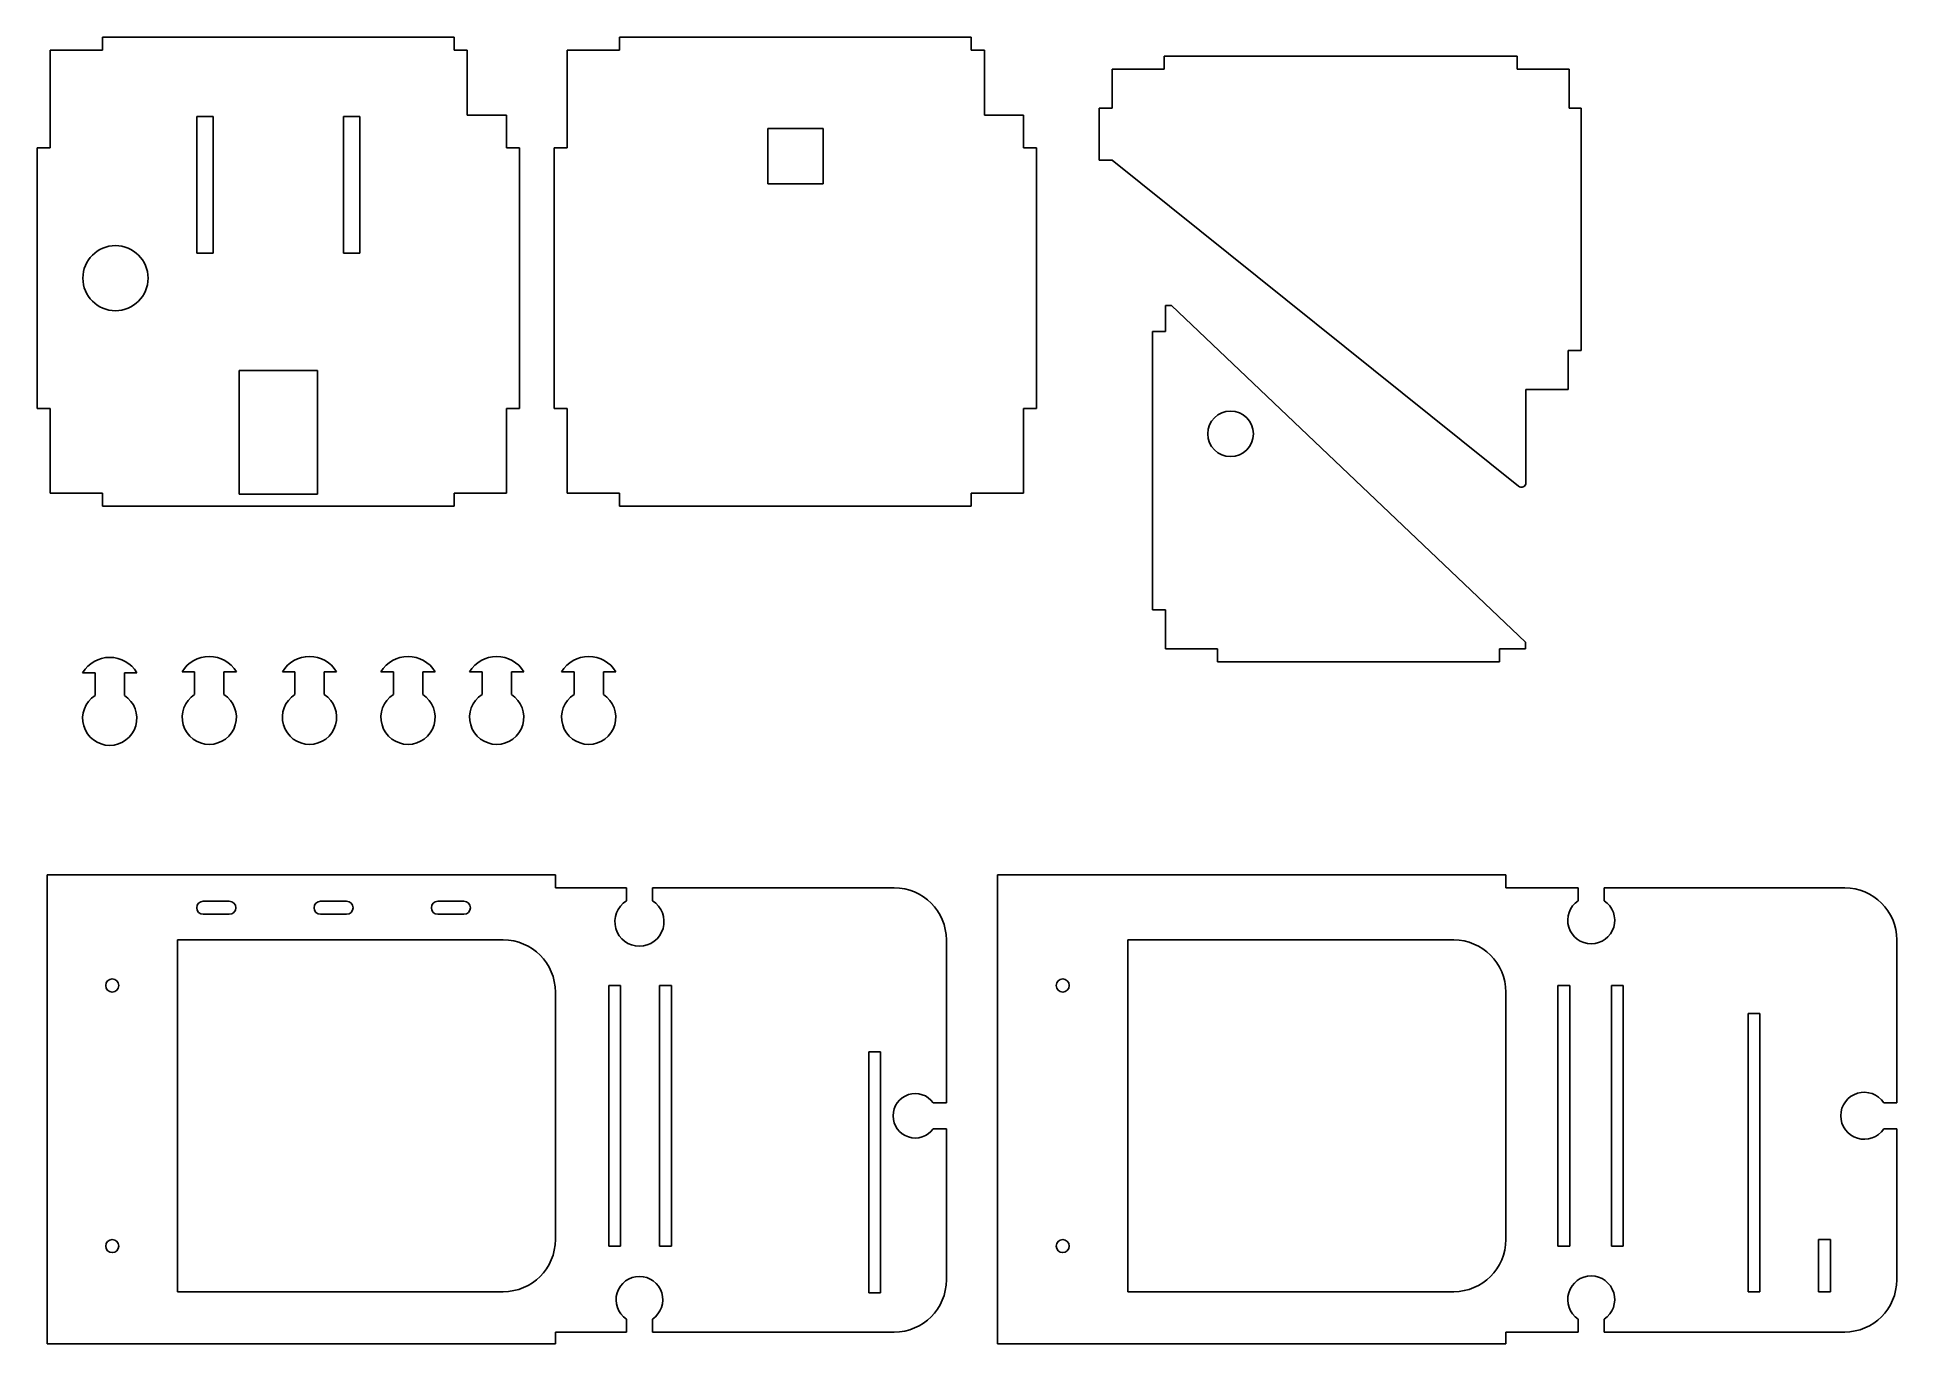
# Model space of a CAD drawing. Header units: millimetres. Extents: x 6 to 291, y 4 to 204.
import ezdxf

# ---------------------------------------------------------------- set-up
doc = ezdxf.new("R2010")
doc.units = ezdxf.units.MM
for name, color, linetype in [('View', 7, 'CONTINUOUS'), ('View001', 7, 'CONTINUOUS'), ('View002', 7, 'CONTINUOUS'), ('View004', 7, 'CONTINUOUS'), ('View005', 7, 'CONTINUOUS'), ('View008', 7, 'CONTINUOUS'), ('View009', 7, 'CONTINUOUS'), ('View010', 7, 'CONTINUOUS'), ('View011', 7, 'CONTINUOUS'), ('View012', 7, 'CONTINUOUS'), ('View013', 7, 'CONTINUOUS'), ('View014', 7, 'CONTINUOUS')]:
    doc.layers.add(name, color=color, linetype=linetype)

msp = doc.modelspace()

# ---------------------------------------------------------------- linework, layer by layer
at = {"layer": 'View'}
for p, q in [((15.71, 204.48), (69.71, 204.48)), ((15.71, 202.48), (15.71, 204.48)), ((69.71, 204.48), (69.71, 202.48)), ((15.71, 202.48), (7.71, 202.48)), ((7.71, 202.48), (7.71, 187.48)), ((69.71, 202.48), (71.71, 202.48)), ((71.71, 192.48), (71.71, 202.48)), ((32.71, 192.3), (30.21, 192.3)), ((30.21, 192.3), (30.21, 171.3)), ((32.71, 171.3), (32.71, 192.3)), ((52.71, 192.3), (52.71, 171.3)), ((55.21, 192.3), (52.71, 192.3)), ((55.21, 171.3), (55.21, 192.3)), ((77.71, 192.48), (71.71, 192.48)), ((77.71, 192.48), (77.71, 187.48)), ((7.71, 187.48), (5.71, 187.48)), ((5.71, 147.48), (5.71, 187.48)), ((77.71, 187.48), (79.71, 187.48)), ((79.71, 187.48), (79.71, 147.48)), ((30.21, 171.3), (32.71, 171.3)), ((52.71, 171.3), (55.21, 171.3)), ((36.71, 153.3), (36.71, 134.3)), ((48.71, 153.3), (36.71, 153.3)), ((48.71, 134.3), (48.71, 153.3)), ((7.71, 147.48), (5.71, 147.48)), ((7.71, 134.48), (7.71, 147.48)), ((79.71, 147.48), (77.71, 147.48)), ((77.71, 147.48), (77.71, 134.48)), ((7.71, 134.48), (15.71, 134.48)), ((15.71, 134.48), (15.71, 132.48)), ((36.71, 134.3), (48.71, 134.3)), ((69.71, 134.48), (77.71, 134.48)), ((69.71, 132.48), (69.71, 134.48)), ((15.71, 132.48), (69.71, 132.48))]:
    msp.add_line(p, q, dxfattribs=at)
msp.add_circle((17.71, 167.48), 5, dxfattribs=at)
at = {"layer": 'View001'}
for p, q in [((95.05, 204.48), (149.05, 204.48)), ((95.05, 202.48), (95.05, 204.48)), ((149.05, 204.48), (149.05, 202.48)), ((95.05, 202.48), (87.05, 202.48)), ((87.05, 202.48), (87.05, 187.48)), ((149.05, 202.48), (151.05, 202.48)), ((151.05, 192.48), (151.05, 202.48)), ((157.05, 192.48), (151.05, 192.48)), ((157.05, 192.48), (157.05, 187.48)), ((126.3, 190.48), (117.8, 190.48)), ((117.8, 190.48), (117.8, 181.98)), ((126.3, 181.98), (126.3, 190.48)), ((85.05, 187.48), (87.05, 187.48)), ((85.05, 147.48), (85.05, 187.48)), ((157.05, 187.48), (159.05, 187.48)), ((159.05, 187.48), (159.05, 147.48)), ((117.8, 181.98), (126.3, 181.98)), ((87.05, 147.48), (85.05, 147.48)), ((87.05, 134.48), (87.05, 147.48)), ((159.05, 147.48), (157.05, 147.48)), ((157.05, 147.48), (157.05, 134.48)), ((87.05, 134.48), (95.05, 134.48)), ((95.05, 134.48), (95.05, 132.48)), ((149.05, 134.48), (157.05, 134.48)), ((149.05, 132.48), (149.05, 134.48)), ((95.05, 132.48), (149.05, 132.48))]:
    msp.add_line(p, q, dxfattribs=at)
at = {"layer": 'View002'}
for p, q in [((178.83, 163.31), (179.79, 163.31)), ((178.83, 159.31), (178.83, 163.31)), ((179.79, 163.31), (234.1, 111.59)), ((176.83, 116.59), (176.83, 159.31)), ((176.83, 159.31), (178.83, 159.31)), ((178.83, 116.59), (176.83, 116.59)), ((178.83, 110.59), (178.83, 116.59)), ((234.1, 111.59), (234.1, 110.59)), ((178.83, 110.59), (186.83, 110.59)), ((186.83, 110.59), (186.83, 108.59)), ((186.83, 108.59), (230.1, 108.59)), ((230.1, 110.59), (230.1, 108.59)), ((234.1, 110.59), (230.1, 110.59))]:
    msp.add_line(p, q, dxfattribs=at)
msp.add_circle((188.83, 143.59), 3.5, dxfattribs=at)
at = {"layer": 'View004'}
for p, q in [((7.22, 75.9), (7.22, 3.9)), ((7.22, 75.9), (85.22, 75.9)), ((85.22, 75.9), (85.22, 73.9)), ((35.19, 71.84), (31.19, 71.84)), ((53.19, 71.84), (49.19, 71.84)), ((71.19, 71.84), (67.19, 71.84)), ((96.12, 73.9), (85.22, 73.9)), ((96.12, 71.9), (96.12, 73.9)), ((100.12, 73.9), (100.12, 71.9)), ((137.22, 73.9), (100.12, 73.9)), ((35.19, 69.84), (31.19, 69.84)), ((53.19, 69.84), (49.19, 69.84)), ((71.19, 69.84), (67.19, 69.84)), ((27.22, 65.9), (77.22, 65.9)), ((27.22, 11.9), (27.22, 65.9)), ((145.22, 40.9), (145.22, 65.9)), ((85.22, 57.9), (85.22, 19.9)), ((93.42, 58.9), (95.22, 58.9)), ((93.42, 18.9), (93.42, 58.9)), ((95.22, 58.9), (95.22, 18.9)), ((101.22, 58.9), (101.22, 18.9)), ((103.02, 58.9), (101.22, 58.9)), ((103.02, 18.9), (103.02, 58.9)), ((133.32, 11.7), (133.32, 48.7)), ((133.32, 48.7), (135.12, 48.7)), ((135.12, 48.7), (135.12, 11.7)), ((143.22, 40.9), (145.22, 40.9)), ((145.22, 36.9), (143.22, 36.9)), ((145.22, 13.7), (145.22, 36.9)), ((95.22, 18.9), (93.42, 18.9)), ((101.22, 18.9), (103.02, 18.9)), ((77.22, 11.9), (27.22, 11.9)), ((135.12, 11.7), (133.32, 11.7)), ((96.12, 5.7), (96.12, 7.7)), ((100.12, 7.7), (100.12, 5.7)), ((85.22, 3.9), (7.22, 3.9)), ((85.22, 3.9), (85.22, 5.7)), ((85.22, 5.7), (96.12, 5.7)), ((100.12, 5.7), (137.22, 5.7))]:
    msp.add_line(p, q, dxfattribs=at)
for centre in [(17.22, 58.9), (17.22, 18.9)]:
    msp.add_circle(centre, 1, dxfattribs=at)
for centre, radius, start, end in [((31.19, 70.84), 1, 90, -90), ((35.19, 70.84), 1, -90, 90), ((49.19, 70.84), 1, 90, -90), ((53.19, 70.84), 1, -90, 90), ((67.19, 70.84), 1, 90, -90), ((71.19, 70.84), 1, -90, 90), ((98.12, 68.7), 3.77, 122.0643, 57.9357), ((137.22, 65.9), 8, 0, 90), ((77.22, 57.9), 8, 0, 90), ((140.45, 38.9), 3.41, 35.8559, -35.8559), ((77.22, 19.9), 8, -90, 0), ((98.12, 10.67), 3.58, -56.0709, -123.9291), ((137.22, 13.7), 8, -90, 0)]:
    msp.add_arc(centre, radius, start, end, dxfattribs=at)
at = {"layer": 'View005'}
for p, q in [((153.07, 75.9), (153.07, 3.9)), ((153.07, 75.9), (231.07, 75.9)), ((231.07, 75.9), (231.07, 73.9)), ((242.17, 73.9), (231.07, 73.9)), ((242.17, 71.9), (242.17, 73.9)), ((246.17, 73.9), (246.17, 71.9)), ((283.07, 73.9), (246.17, 73.9)), ((173.07, 65.9), (223.07, 65.9)), ((173.07, 11.9), (173.07, 65.9)), ((291.07, 40.9), (291.07, 65.9)), ((231.07, 57.9), (231.07, 19.9)), ((239.07, 58.9), (240.87, 58.9)), ((239.07, 18.9), (239.07, 58.9)), ((240.87, 58.9), (240.87, 18.9)), ((247.27, 58.9), (247.27, 18.9)), ((249.07, 58.9), (247.27, 58.9)), ((249.07, 18.9), (249.07, 58.9)), ((268.27, 11.9), (268.27, 54.6)), ((268.27, 54.6), (270.07, 54.6)), ((270.07, 54.6), (270.07, 11.9)), ((289.07, 40.9), (291.07, 40.9)), ((291.05, 36.9), (289.07, 36.9)), ((291.05, 13.7), (291.05, 36.9)), ((240.87, 18.9), (239.07, 18.9)), ((247.27, 18.9), (249.07, 18.9)), ((279.07, 11.9), (279.07, 19.9)), ((279.07, 19.9), (280.87, 19.9)), ((280.87, 19.9), (280.87, 11.9)), ((223.07, 11.9), (173.07, 11.9)), ((270.07, 11.9), (268.27, 11.9)), ((280.87, 11.9), (279.07, 11.9)), ((242.17, 5.7), (242.17, 7.7)), ((246.17, 7.7), (246.17, 5.7)), ((231.07, 3.9), (153.07, 3.9)), ((231.07, 3.9), (231.07, 5.7)), ((231.07, 5.7), (242.17, 5.7)), ((246.17, 5.7), (283.07, 5.7))]:
    msp.add_line(p, q, dxfattribs=at)
for centre in [(163.07, 58.9), (163.07, 18.9)]:
    msp.add_circle(centre, 1, dxfattribs=at)
for centre, radius, start, end in [((244.17, 68.9), 3.61, 123.6901, 56.3099), ((283.07, 65.9), 8, 0, 90), ((223.07, 57.9), 8, 0, 90), ((286.07, 38.9), 3.61, 33.6898, -33.6898), ((223.07, 19.9), 8, -90, 0), ((244.17, 10.7), 3.61, -56.3099, -123.6901), ((283.05, 13.7), 8, -89.8779, 0)]:
    msp.add_arc(centre, radius, start, end, dxfattribs=at)
at = {"layer": 'View008'}
for p, q in [((178.65, 201.58), (232.79, 201.58)), ((178.65, 199.58), (178.65, 201.58)), ((232.79, 201.58), (232.79, 199.58)), ((170.65, 199.58), (178.65, 199.58)), ((170.65, 199.58), (170.65, 193.58)), ((232.79, 199.58), (240.79, 199.58)), ((240.79, 193.58), (240.79, 199.58)), ((170.65, 193.58), (168.65, 193.58)), ((168.65, 193.58), (168.65, 185.58)), ((242.65, 193.58), (240.79, 193.58)), ((242.65, 156.38), (242.65, 193.58)), ((168.65, 185.58), (170.65, 185.58)), ((233, 135.53), (170.65, 185.58)), ((240.65, 150.38), (240.65, 156.38)), ((242.65, 156.38), (240.65, 156.38)), ((234.15, 150.38), (234.15, 136.08)), ((240.65, 150.38), (234.15, 150.38))]:
    msp.add_line(p, q, dxfattribs=at)
msp.add_arc((233.44, 136.08), 0.706, -128.606, 0, dxfattribs=at)
at = {"layer": 'View009'}
for p, q in [((12.68, 106.92), (14.59, 106.92)), ((14.59, 103.42), (14.59, 106.92)), ((21, 106.92), (19.09, 106.92)), ((19.09, 106.92), (19.09, 103.42))]:
    msp.add_line(p, q, dxfattribs=at)
for centre, radius, start, end in [((16.84, 104.42), 4.85, 30.9992, 149.0008), ((16.84, 99.92), 4.16, 122.7352, 57.2648)]:
    msp.add_arc(centre, radius, start, end, dxfattribs=at)
at = {"layer": 'View010'}
for p, q in [((27.95, 107.07), (29.86, 107.07)), ((29.86, 103.57), (29.86, 107.07)), ((36.27, 107.07), (34.36, 107.07)), ((34.36, 107.07), (34.36, 103.57))]:
    msp.add_line(p, q, dxfattribs=at)
for centre, radius, start, end in [((32.11, 104.57), 4.85, 30.9992, 149.0008), ((32.11, 100.07), 4.16, 122.7352, 57.2648)]:
    msp.add_arc(centre, radius, start, end, dxfattribs=at)
at = {"layer": 'View011'}
for p, q in [((43.34, 107.07), (45.25, 107.07)), ((45.25, 103.57), (45.25, 107.07)), ((51.66, 107.07), (49.75, 107.07)), ((49.75, 107.07), (49.75, 103.57))]:
    msp.add_line(p, q, dxfattribs=at)
for centre, radius, start, end in [((47.5, 104.57), 4.85, 30.9992, 149.0008), ((47.5, 100.07), 4.16, 122.7352, 57.2648)]:
    msp.add_arc(centre, radius, start, end, dxfattribs=at)
at = {"layer": 'View012'}
for p, q in [((58.45, 107.07), (60.36, 107.07)), ((60.36, 103.57), (60.36, 107.07)), ((66.77, 107.07), (64.86, 107.07)), ((64.86, 107.07), (64.86, 103.57))]:
    msp.add_line(p, q, dxfattribs=at)
for centre, radius, start, end in [((62.61, 104.57), 4.85, 30.9992, 149.0008), ((62.61, 100.07), 4.16, 122.7352, 57.2648)]:
    msp.add_arc(centre, radius, start, end, dxfattribs=at)
at = {"layer": 'View013'}
for p, q in [((72.06, 107.07), (73.97, 107.07)), ((73.97, 103.57), (73.97, 107.07)), ((80.38, 107.07), (78.47, 107.07)), ((78.47, 107.07), (78.47, 103.57))]:
    msp.add_line(p, q, dxfattribs=at)
for centre, radius, start, end in [((76.22, 104.57), 4.85, 30.9992, 149.0008), ((76.22, 100.07), 4.16, 122.7352, 57.2648)]:
    msp.add_arc(centre, radius, start, end, dxfattribs=at)
at = {"layer": 'View014'}
for p, q in [((86.18, 107.07), (88.09, 107.07)), ((88.09, 103.57), (88.09, 107.07)), ((94.5, 107.07), (92.59, 107.07)), ((92.59, 107.07), (92.59, 103.57))]:
    msp.add_line(p, q, dxfattribs=at)
for centre, radius, start, end in [((90.34, 104.57), 4.85, 30.9992, 149.0008), ((90.34, 100.07), 4.16, 122.7352, 57.2648)]:
    msp.add_arc(centre, radius, start, end, dxfattribs=at)

doc.saveas('drawing.dxf')
